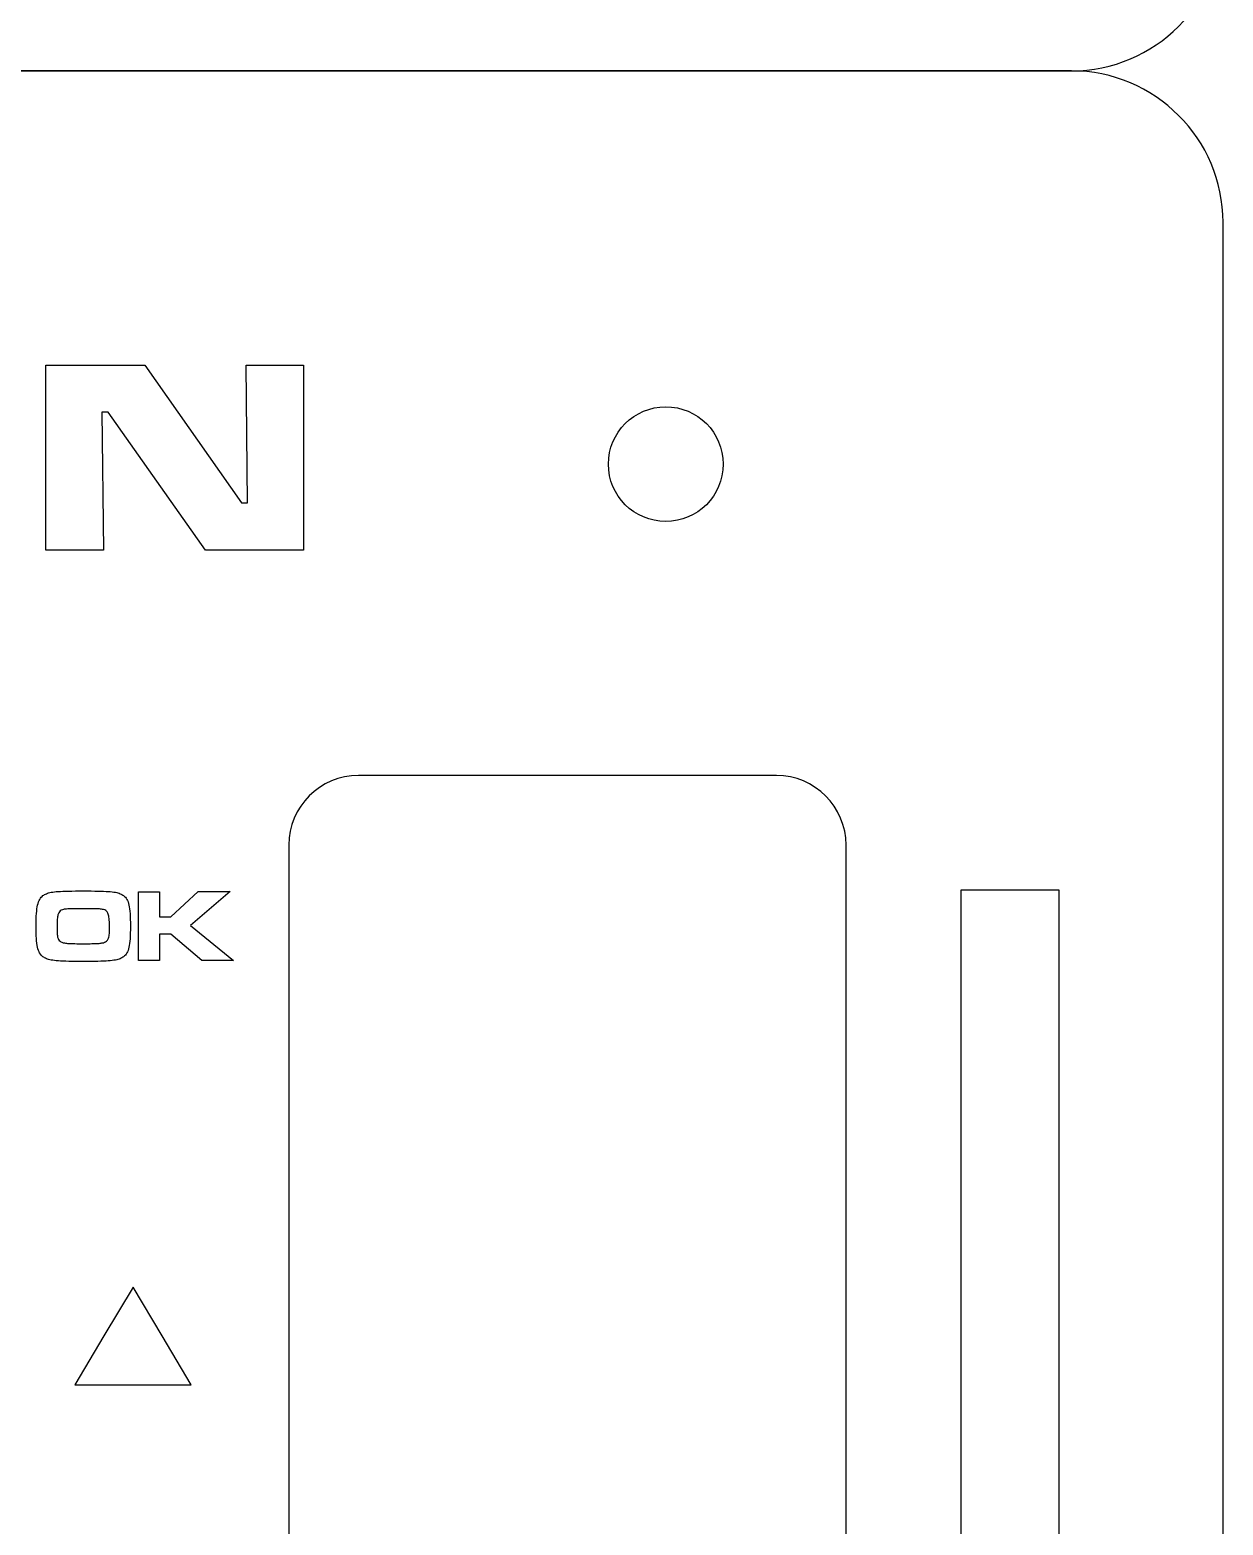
# Model space of a CAD drawing. Extents: x -139 to 87, y -93 to 92.
# Drawn here: x -35.45 to 0.95, y -44.64 to 0.99 of the extents above; entities that cross this region are included whole.
import ezdxf

# ---------------------------------------------------------------- set-up
doc = ezdxf.new("R2010")
doc.units = 0
doc.header["$MEASUREMENT"] = 0
doc.layers.add('LAYER_1', color=7, linetype='CONTINUOUS')

msp = doc.modelspace()

# ---------------------------------------------------------------- linework, layer by layer
at = {"layer": 'LAYER_1', "color": 250}
msp.add_ellipse((-16.0533, -12.2641), major_axis=(0, 1.75), ratio=1, dxfattribs=at)
for points, knots in [([(-134.4311, 89.7359), (-134.4311, 89.7359), (-3.6755, 89.7359), (-3.6755, 89.7359), (-3.6755, 89.7359), (-1.1332, 89.7359), (0.9467, 87.656), (0.9467, 85.1137), (0.9467, 85.1137), (0.9467, 85.1137), (0.9467, 4.3582), (0.9467, 4.3582), (0.9467, 4.3582), (0.9467, 1.8158), (-1.1332, -0.2641), (-3.6755, -0.2641), (-3.6755, -0.2641), (-3.6755, -0.2641), (-134.4311, -0.2641), (-134.4311, -0.2641), (-134.4311, -0.2641), (-136.9734, -0.2641), (-139.0533, 1.8158), (-139.0533, 4.3582), (-139.0533, 4.3582), (-139.0533, 4.3582), (-139.0533, 85.1137), (-139.0533, 85.1137), (-139.0533, 85.1137), (-139.0533, 87.656), (-136.9734, 89.7359), (-134.4311, 89.7359)], [0, 0, 0, 0, 0.1111111, 0.1111111, 0.1111111, 0.1111111, 0.2222222, 0.2222222, 0.2222222, 0.2222222, 0.3333333, 0.3333333, 0.3333333, 0.3333333, 0.4444444, 0.4444444, 0.4444444, 0.4444444, 0.5555556, 0.5555556, 0.5555556, 0.5555556, 0.6666667, 0.6666667, 0.6666667, 0.6666667, 0.7777778, 0.7777778, 0.7777778, 0.7777778, 1, 1, 1, 1]), ([(-134.4311, -0.2641), (-134.4311, -0.2641), (-3.6755, -0.2641), (-3.6755, -0.2641), (-3.6755, -0.2641), (-1.1332, -0.2641), (0.9467, -2.344), (0.9467, -4.8863), (0.9467, -4.8863), (0.9467, -4.8863), (0.9467, -85.6418), (0.9467, -85.6418), (0.9467, -85.6418), (0.9467, -88.1842), (-1.1332, -90.2641), (-3.6755, -90.2641), (-3.6755, -90.2641), (-3.6755, -90.2641), (-134.4311, -90.2641), (-134.4311, -90.2641), (-134.4311, -90.2641), (-136.9734, -90.2641), (-139.0533, -88.1842), (-139.0533, -85.6418), (-139.0533, -85.6418), (-139.0533, -85.6418), (-139.0533, -4.8863), (-139.0533, -4.8863), (-139.0533, -4.8863), (-139.0533, -2.344), (-136.9734, -0.2641), (-134.4311, -0.2641)], [0, 0, 0, 0, 0.1111111, 0.1111111, 0.1111111, 0.1111111, 0.2222222, 0.2222222, 0.2222222, 0.2222222, 0.3333333, 0.3333333, 0.3333333, 0.3333333, 0.4444444, 0.4444444, 0.4444444, 0.4444444, 0.5555556, 0.5555556, 0.5555556, 0.5555556, 0.6666667, 0.6666667, 0.6666667, 0.6666667, 0.7777778, 0.7777778, 0.7777778, 0.7777778, 1, 1, 1, 1]), ([(-34.9626, -9.2405), (-34.9626, -9.2405), (-34.9626, -14.8877), (-34.9626, -14.8877), (-34.9626, -14.8877), (-34.9626, -14.8877), (-33.21, -14.8877), (-33.21, -14.8877), (-33.21, -14.8877), (-33.21, -14.8877), (-33.2523, -10.6798), (-33.2523, -10.6798), (-33.2523, -10.6798), (-33.2523, -10.6798), (-33.0661, -10.6798), (-33.0661, -10.6798), (-33.0661, -10.6798), (-33.0661, -10.6798), (-30.0943, -14.8877), (-30.0943, -14.8877), (-30.0943, -14.8877), (-30.0943, -14.8877), (-27.1056, -14.8877), (-27.1056, -14.8877), (-27.1056, -14.8877), (-27.1056, -14.8877), (-27.1056, -9.2405), (-27.1056, -9.2405), (-27.1056, -9.2405), (-27.1056, -9.2405), (-28.8582, -9.2405), (-28.8582, -9.2405), (-28.8582, -9.2405), (-28.8582, -9.2405), (-28.8158, -13.4484), (-28.8158, -13.4484), (-28.8158, -13.4484), (-28.8158, -13.4484), (-28.9936, -13.4484), (-28.9936, -13.4484), (-28.9936, -13.4484), (-28.9936, -13.4484), (-31.9485, -9.2405), (-31.9485, -9.2405), (-31.9485, -9.2405), (-31.9485, -9.2405), (-34.9626, -9.2405), (-34.9626, -9.2405)], [0, 0, 0, 0, 0.0769231, 0.0769231, 0.0769231, 0.0769231, 0.1538462, 0.1538462, 0.1538462, 0.1538462, 0.2307692, 0.2307692, 0.2307692, 0.2307692, 0.3076923, 0.3076923, 0.3076923, 0.3076923, 0.3846154, 0.3846154, 0.3846154, 0.3846154, 0.4615385, 0.4615385, 0.4615385, 0.4615385, 0.5384615, 0.5384615, 0.5384615, 0.5384615, 0.6153846, 0.6153846, 0.6153846, 0.6153846, 0.6923077, 0.6923077, 0.6923077, 0.6923077, 0.7692308, 0.7692308, 0.7692308, 0.7692308, 0.8461538, 0.8461538, 0.8461538, 0.8461538, 1, 1, 1, 1]), ([(-25.4284, -21.7641), (-25.4284, -21.7641), (-12.6783, -21.7641), (-12.6783, -21.7641), (-12.6783, -21.7641), (-11.5096, -21.7641), (-10.5533, -22.7203), (-10.5533, -23.8891), (-10.5533, -23.8891), (-10.5533, -23.8891), (-10.5533, -67.6391), (-10.5533, -67.6391), (-10.5533, -67.6391), (-10.5533, -68.8079), (-11.5096, -69.7641), (-12.6783, -69.7641), (-12.6783, -69.7641), (-12.6783, -69.7641), (-25.4284, -69.7641), (-25.4284, -69.7641), (-25.4284, -69.7641), (-26.5971, -69.7641), (-27.5533, -68.8079), (-27.5533, -67.6391), (-27.5533, -67.6391), (-27.5533, -67.6391), (-27.5533, -23.8891), (-27.5533, -23.8891), (-27.5533, -23.8891), (-27.5533, -22.7203), (-26.5971, -21.7641), (-25.4284, -21.7641)], [0, 0, 0, 0, 0.1111111, 0.1111111, 0.1111111, 0.1111111, 0.2222222, 0.2222222, 0.2222222, 0.2222222, 0.3333333, 0.3333333, 0.3333333, 0.3333333, 0.4444444, 0.4444444, 0.4444444, 0.4444444, 0.5555556, 0.5555556, 0.5555556, 0.5555556, 0.6666667, 0.6666667, 0.6666667, 0.6666667, 0.7777778, 0.7777778, 0.7777778, 0.7777778, 1, 1, 1, 1]), ([(-33.8226, -25.2883), (-33.9957, -25.2883), (-34.1444, -25.2893), (-34.2689, -25.292), (-34.2689, -25.292), (-34.3939, -25.294), (-34.4991, -25.2987), (-34.5854, -25.3045), (-34.5854, -25.3045), (-34.6712, -25.3107), (-34.7434, -25.3191), (-34.8015, -25.3301), (-34.8015, -25.3301), (-34.859, -25.341), (-34.9076, -25.3551), (-34.9469, -25.3718), (-34.9469, -25.3718), (-34.9867, -25.3885), (-35.0217, -25.4084), (-35.0531, -25.4324), (-35.0531, -25.4324), (-35.0923, -25.4621), (-35.1248, -25.4997), (-35.1515, -25.5456), (-35.1515, -25.5456), (-35.1781, -25.5916), (-35.1996, -25.6495), (-35.2153, -25.7195), (-35.2153, -25.7195), (-35.2315, -25.7899), (-35.243, -25.8766), (-35.2498, -25.9794), (-35.2498, -25.9794), (-35.2571, -26.0822), (-35.2602, -26.206), (-35.2602, -26.35), (-35.2602, -26.35), (-35.2602, -26.5019), (-35.2571, -26.6314), (-35.2503, -26.7379), (-35.2503, -26.7379), (-35.2435, -26.8443), (-35.2326, -26.9336), (-35.2168, -27.0051), (-35.2168, -27.0051), (-35.2012, -27.0766), (-35.1797, -27.1351), (-35.153, -27.181), (-35.153, -27.181), (-35.1263, -27.2269), (-35.0928, -27.2656), (-35.0531, -27.2959), (-35.0531, -27.2959), (-35.0217, -27.3193), (-34.9867, -27.3397), (-34.9469, -27.3564), (-34.9469, -27.3564), (-34.9071, -27.3731), (-34.8579, -27.3872), (-34.7999, -27.3982), (-34.7999, -27.3982), (-34.7418, -27.4086), (-34.6691, -27.4175), (-34.5828, -27.4232), (-34.5828, -27.4232), (-34.4959, -27.4295), (-34.3897, -27.4337), (-34.2647, -27.4363), (-34.2647, -27.4363), (-34.1397, -27.4389), (-33.99, -27.4399), (-33.8163, -27.4399), (-33.8163, -27.4399), (-33.6452, -27.4399), (-33.4977, -27.4389), (-33.3742, -27.4363), (-33.3742, -27.4363), (-33.2502, -27.4337), (-33.1456, -27.4295), (-33.0598, -27.4232), (-33.0598, -27.4232), (-32.974, -27.4175), (-32.9024, -27.4086), (-32.8442, -27.3982), (-32.8442, -27.3982), (-32.7867, -27.3872), (-32.7381, -27.3731), (-32.6983, -27.3564), (-32.6983, -27.3564), (-32.6585, -27.3397), (-32.6229, -27.3193), (-32.5921, -27.2959), (-32.5921, -27.2959), (-32.5524, -27.2656), (-32.5189, -27.2275), (-32.4921, -27.1815), (-32.4921, -27.1815), (-32.4655, -27.1361), (-32.444, -27.0782), (-32.4284, -27.0077), (-32.4284, -27.0077), (-32.4126, -26.9372), (-32.4016, -26.8496), (-32.3948, -26.7446), (-32.3948, -26.7446), (-32.3881, -26.6392), (-32.3849, -26.5118), (-32.3849, -26.3625), (-32.3849, -26.3625), (-32.3849, -26.2138), (-32.3881, -26.0869), (-32.3948, -25.982), (-32.3948, -25.982), (-32.4016, -25.8771), (-32.4126, -25.7894), (-32.4284, -25.7189), (-32.4284, -25.7189), (-32.444, -25.6485), (-32.4655, -25.5905), (-32.4921, -25.5451), (-32.4921, -25.5451), (-32.5189, -25.4997), (-32.5524, -25.4621), (-32.5921, -25.4324), (-32.5921, -25.4324), (-32.6229, -25.4084), (-32.6585, -25.3885), (-32.6978, -25.3718), (-32.6978, -25.3718), (-32.7375, -25.3551), (-32.7862, -25.341), (-32.8437, -25.3301), (-32.8437, -25.3301), (-32.9018, -25.3191), (-32.9735, -25.3107), (-33.0598, -25.3045), (-33.0598, -25.3045), (-33.1461, -25.2987), (-33.2513, -25.294), (-33.3758, -25.292), (-33.3758, -25.292), (-33.5008, -25.2893), (-33.6495, -25.2883), (-33.8226, -25.2883)], [0, 0, 0, 0, 0.027027, 0.027027, 0.027027, 0.027027, 0.0540541, 0.0540541, 0.0540541, 0.0540541, 0.0810811, 0.0810811, 0.0810811, 0.0810811, 0.1081081, 0.1081081, 0.1081081, 0.1081081, 0.1351351, 0.1351351, 0.1351351, 0.1351351, 0.1621622, 0.1621622, 0.1621622, 0.1621622, 0.1891892, 0.1891892, 0.1891892, 0.1891892, 0.2162162, 0.2162162, 0.2162162, 0.2162162, 0.2432432, 0.2432432, 0.2432432, 0.2432432, 0.2702703, 0.2702703, 0.2702703, 0.2702703, 0.2972973, 0.2972973, 0.2972973, 0.2972973, 0.3243243, 0.3243243, 0.3243243, 0.3243243, 0.3513514, 0.3513514, 0.3513514, 0.3513514, 0.3783784, 0.3783784, 0.3783784, 0.3783784, 0.4054054, 0.4054054, 0.4054054, 0.4054054, 0.4324324, 0.4324324, 0.4324324, 0.4324324, 0.4594595, 0.4594595, 0.4594595, 0.4594595, 0.4864865, 0.4864865, 0.4864865, 0.4864865, 0.5135135, 0.5135135, 0.5135135, 0.5135135, 0.5405405, 0.5405405, 0.5405405, 0.5405405, 0.5675676, 0.5675676, 0.5675676, 0.5675676, 0.5945946, 0.5945946, 0.5945946, 0.5945946, 0.6216216, 0.6216216, 0.6216216, 0.6216216, 0.6486486, 0.6486486, 0.6486486, 0.6486486, 0.6756757, 0.6756757, 0.6756757, 0.6756757, 0.7027027, 0.7027027, 0.7027027, 0.7027027, 0.7297297, 0.7297297, 0.7297297, 0.7297297, 0.7567568, 0.7567568, 0.7567568, 0.7567568, 0.7837838, 0.7837838, 0.7837838, 0.7837838, 0.8108108, 0.8108108, 0.8108108, 0.8108108, 0.8378378, 0.8378378, 0.8378378, 0.8378378, 0.8648649, 0.8648649, 0.8648649, 0.8648649, 0.8918919, 0.8918919, 0.8918919, 0.8918919, 0.9189189, 0.9189189, 0.9189189, 0.9189189, 0.9459459, 0.9459459, 0.9459459, 0.9459459, 1, 1, 1, 1]), ([(-32.1338, -25.3196), (-32.1338, -25.3196), (-32.1338, -27.4086), (-32.1338, -27.4086), (-32.1338, -27.4086), (-32.1338, -27.4086), (-31.4966, -27.4086), (-31.4966, -27.4086), (-31.4966, -27.4086), (-31.4966, -27.4086), (-31.4966, -26.61), (-31.4966, -26.61), (-31.4966, -26.61), (-31.4966, -26.61), (-31.1482, -26.61), (-31.1482, -26.61), (-31.1482, -26.61), (-31.1482, -26.61), (-30.2095, -27.4086), (-30.2095, -27.4086), (-30.2095, -27.4086), (-30.2095, -27.4086), (-29.2427, -27.4086), (-29.2427, -27.4086), (-29.2427, -27.4086), (-29.2427, -27.4086), (-30.5549, -26.3438), (-30.5549, -26.3438), (-30.5549, -26.3438), (-30.5549, -26.3438), (-29.3432, -25.3071), (-29.3432, -25.3071), (-29.3432, -25.3071), (-29.3432, -25.3071), (-30.3195, -25.3071), (-30.3195, -25.3071), (-30.3195, -25.3071), (-30.3195, -25.3071), (-31.1482, -26.0775), (-31.1482, -26.0775), (-31.1482, -26.0775), (-31.1482, -26.0775), (-31.4966, -26.0775), (-31.4966, -26.0775), (-31.4966, -26.0775), (-31.4966, -26.0775), (-31.4966, -25.3196), (-31.4966, -25.3196), (-31.4966, -25.3196), (-31.4966, -25.3196), (-32.1338, -25.3196), (-32.1338, -25.3196)], [0, 0, 0, 0, 0.0714286, 0.0714286, 0.0714286, 0.0714286, 0.1428571, 0.1428571, 0.1428571, 0.1428571, 0.2142857, 0.2142857, 0.2142857, 0.2142857, 0.2857143, 0.2857143, 0.2857143, 0.2857143, 0.3571429, 0.3571429, 0.3571429, 0.3571429, 0.4285714, 0.4285714, 0.4285714, 0.4285714, 0.5, 0.5, 0.5, 0.5, 0.5714286, 0.5714286, 0.5714286, 0.5714286, 0.6428571, 0.6428571, 0.6428571, 0.6428571, 0.7142857, 0.7142857, 0.7142857, 0.7142857, 0.7857143, 0.7857143, 0.7857143, 0.7857143, 0.8571429, 0.8571429, 0.8571429, 0.8571429, 1, 1, 1, 1]), ([(-7.0533, -65.2643), (-7.0533, -65.2643), (-7.0533, -25.2643), (-7.0533, -25.2643), (-7.0533, -25.2643), (-7.0533, -25.2643), (-4.0533, -25.2643), (-4.0533, -25.2643), (-4.0533, -25.2643), (-4.0533, -25.2643), (-4.0533, -65.2643), (-4.0533, -65.2643), (-4.0533, -65.2643), (-4.0533, -65.2643), (-7.0533, -65.2643), (-7.0533, -65.2643)], [0, 0, 0, 0, 0.2, 0.2, 0.2, 0.2, 0.4, 0.4, 0.4, 0.4, 0.6, 0.6, 0.6, 0.6, 1, 1, 1, 1]), ([(-33.8226, -25.8301), (-33.7059, -25.8301), (-33.6076, -25.8306), (-33.5275, -25.8317), (-33.5275, -25.8317), (-33.448, -25.8327), (-33.3826, -25.8353), (-33.3313, -25.839), (-33.3313, -25.839), (-33.2806, -25.8427), (-33.2403, -25.8484), (-33.21, -25.8557), (-33.21, -25.8557), (-33.1801, -25.863), (-33.156, -25.8729), (-33.1388, -25.8849), (-33.1388, -25.8849), (-33.1216, -25.8969), (-33.1069, -25.9121), (-33.0943, -25.9303), (-33.0943, -25.9303), (-33.0766, -25.9533), (-33.0624, -25.9846), (-33.052, -26.0238), (-33.052, -26.0238), (-33.041, -26.0629), (-33.0337, -26.1141), (-33.0289, -26.1783), (-33.0289, -26.1783), (-33.0242, -26.2425), (-33.0221, -26.3234), (-33.0221, -26.4221), (-33.0221, -26.4221), (-33.0216, -26.505), (-33.0247, -26.5724), (-33.0305, -26.6246), (-33.0305, -26.6246), (-33.0363, -26.6773), (-33.0457, -26.7191), (-33.0598, -26.7499), (-33.0598, -26.7499), (-33.0734, -26.7807), (-33.0922, -26.8047), (-33.1163, -26.8229), (-33.1163, -26.8229), (-33.132, -26.8355), (-33.1508, -26.8459), (-33.1718, -26.8548), (-33.1718, -26.8548), (-33.1932, -26.8636), (-33.2199, -26.871), (-33.2524, -26.8767), (-33.2524, -26.8767), (-33.2847, -26.8819), (-33.3256, -26.8866), (-33.3747, -26.8897), (-33.3747, -26.8897), (-33.4244, -26.8929), (-33.4852, -26.895), (-33.5573, -26.8965), (-33.5573, -26.8965), (-33.6295, -26.8976), (-33.7159, -26.8981), (-33.8163, -26.8981), (-33.8163, -26.8981), (-33.9194, -26.8981), (-34.0078, -26.8976), (-34.0815, -26.8965), (-34.0815, -26.8965), (-34.1553, -26.895), (-34.2171, -26.8929), (-34.2673, -26.8897), (-34.2673, -26.8897), (-34.3175, -26.8866), (-34.3594, -26.8819), (-34.3918, -26.8767), (-34.3918, -26.8767), (-34.4247, -26.871), (-34.452, -26.8636), (-34.4729, -26.8548), (-34.4729, -26.8548), (-34.4944, -26.8459), (-34.5132, -26.8355), (-34.5289, -26.8229), (-34.5289, -26.8229), (-34.5477, -26.8083), (-34.5628, -26.7911), (-34.5755, -26.7713), (-34.5755, -26.7713), (-34.5875, -26.7514), (-34.5974, -26.7264), (-34.6042, -26.6961), (-34.6042, -26.6961), (-34.611, -26.6658), (-34.6163, -26.6282), (-34.6189, -26.5833), (-34.6189, -26.5833), (-34.622, -26.5385), (-34.6231, -26.4836), (-34.6231, -26.4189), (-34.6231, -26.4189), (-34.6231, -26.3276), (-34.6215, -26.2524), (-34.6184, -26.1919), (-34.6184, -26.1919), (-34.6147, -26.1318), (-34.6089, -26.0833), (-34.6005, -26.0452), (-34.6005, -26.0452), (-34.5927, -26.0076), (-34.5812, -25.9763), (-34.5665, -25.9523), (-34.5665, -25.9523), (-34.5545, -25.9298), (-34.5404, -25.911), (-34.5242, -25.8964), (-34.5242, -25.8964), (-34.5074, -25.8813), (-34.4844, -25.8693), (-34.4546, -25.8604), (-34.4546, -25.8604), (-34.4247, -25.8515), (-34.3839, -25.8447), (-34.3321, -25.8406), (-34.3321, -25.8406), (-34.2804, -25.8364), (-34.2128, -25.8333), (-34.1303, -25.8317), (-34.1303, -25.8317), (-34.0476, -25.8306), (-33.945, -25.8301), (-33.8226, -25.8301)], [0, 0, 0, 0, 0.0294118, 0.0294118, 0.0294118, 0.0294118, 0.0588235, 0.0588235, 0.0588235, 0.0588235, 0.0882353, 0.0882353, 0.0882353, 0.0882353, 0.1176471, 0.1176471, 0.1176471, 0.1176471, 0.1470588, 0.1470588, 0.1470588, 0.1470588, 0.1764706, 0.1764706, 0.1764706, 0.1764706, 0.2058824, 0.2058824, 0.2058824, 0.2058824, 0.2352941, 0.2352941, 0.2352941, 0.2352941, 0.2647059, 0.2647059, 0.2647059, 0.2647059, 0.2941176, 0.2941176, 0.2941176, 0.2941176, 0.3235294, 0.3235294, 0.3235294, 0.3235294, 0.3529412, 0.3529412, 0.3529412, 0.3529412, 0.3823529, 0.3823529, 0.3823529, 0.3823529, 0.4117647, 0.4117647, 0.4117647, 0.4117647, 0.4411765, 0.4411765, 0.4411765, 0.4411765, 0.4705882, 0.4705882, 0.4705882, 0.4705882, 0.5, 0.5, 0.5, 0.5, 0.5294118, 0.5294118, 0.5294118, 0.5294118, 0.5588235, 0.5588235, 0.5588235, 0.5588235, 0.5882353, 0.5882353, 0.5882353, 0.5882353, 0.6176471, 0.6176471, 0.6176471, 0.6176471, 0.6470588, 0.6470588, 0.6470588, 0.6470588, 0.6764706, 0.6764706, 0.6764706, 0.6764706, 0.7058824, 0.7058824, 0.7058824, 0.7058824, 0.7352941, 0.7352941, 0.7352941, 0.7352941, 0.7647059, 0.7647059, 0.7647059, 0.7647059, 0.7941176, 0.7941176, 0.7941176, 0.7941176, 0.8235294, 0.8235294, 0.8235294, 0.8235294, 0.8529412, 0.8529412, 0.8529412, 0.8529412, 0.8823529, 0.8823529, 0.8823529, 0.8823529, 0.9117647, 0.9117647, 0.9117647, 0.9117647, 0.9411765, 0.9411765, 0.9411765, 0.9411765, 1, 1, 1, 1]), ([(-32.3033, -37.3797), (-32.3033, -37.3797), (-31.4154, -38.868), (-31.4154, -38.868), (-31.4154, -38.868), (-31.4154, -38.868), (-30.5275, -40.3563), (-30.5275, -40.3563), (-30.5275, -40.3563), (-30.5275, -40.3563), (-32.3033, -40.3563), (-32.3033, -40.3563), (-32.3033, -40.3563), (-32.3033, -40.3563), (-34.0791, -40.3563), (-34.0791, -40.3563), (-34.0791, -40.3563), (-34.0791, -40.3563), (-33.1912, -38.868), (-33.1912, -38.868), (-33.1912, -38.868), (-33.1912, -38.868), (-32.3033, -37.3797), (-32.3033, -37.3797)], [0, 0, 0, 0, 0.1428571, 0.1428571, 0.1428571, 0.1428571, 0.2857143, 0.2857143, 0.2857143, 0.2857143, 0.4285714, 0.4285714, 0.4285714, 0.4285714, 0.5714286, 0.5714286, 0.5714286, 0.5714286, 0.7142857, 0.7142857, 0.7142857, 0.7142857, 1, 1, 1, 1])]:
    msp.add_open_spline(points, degree=3, knots=knots, dxfattribs=at)

doc.saveas('drawing.dxf')
